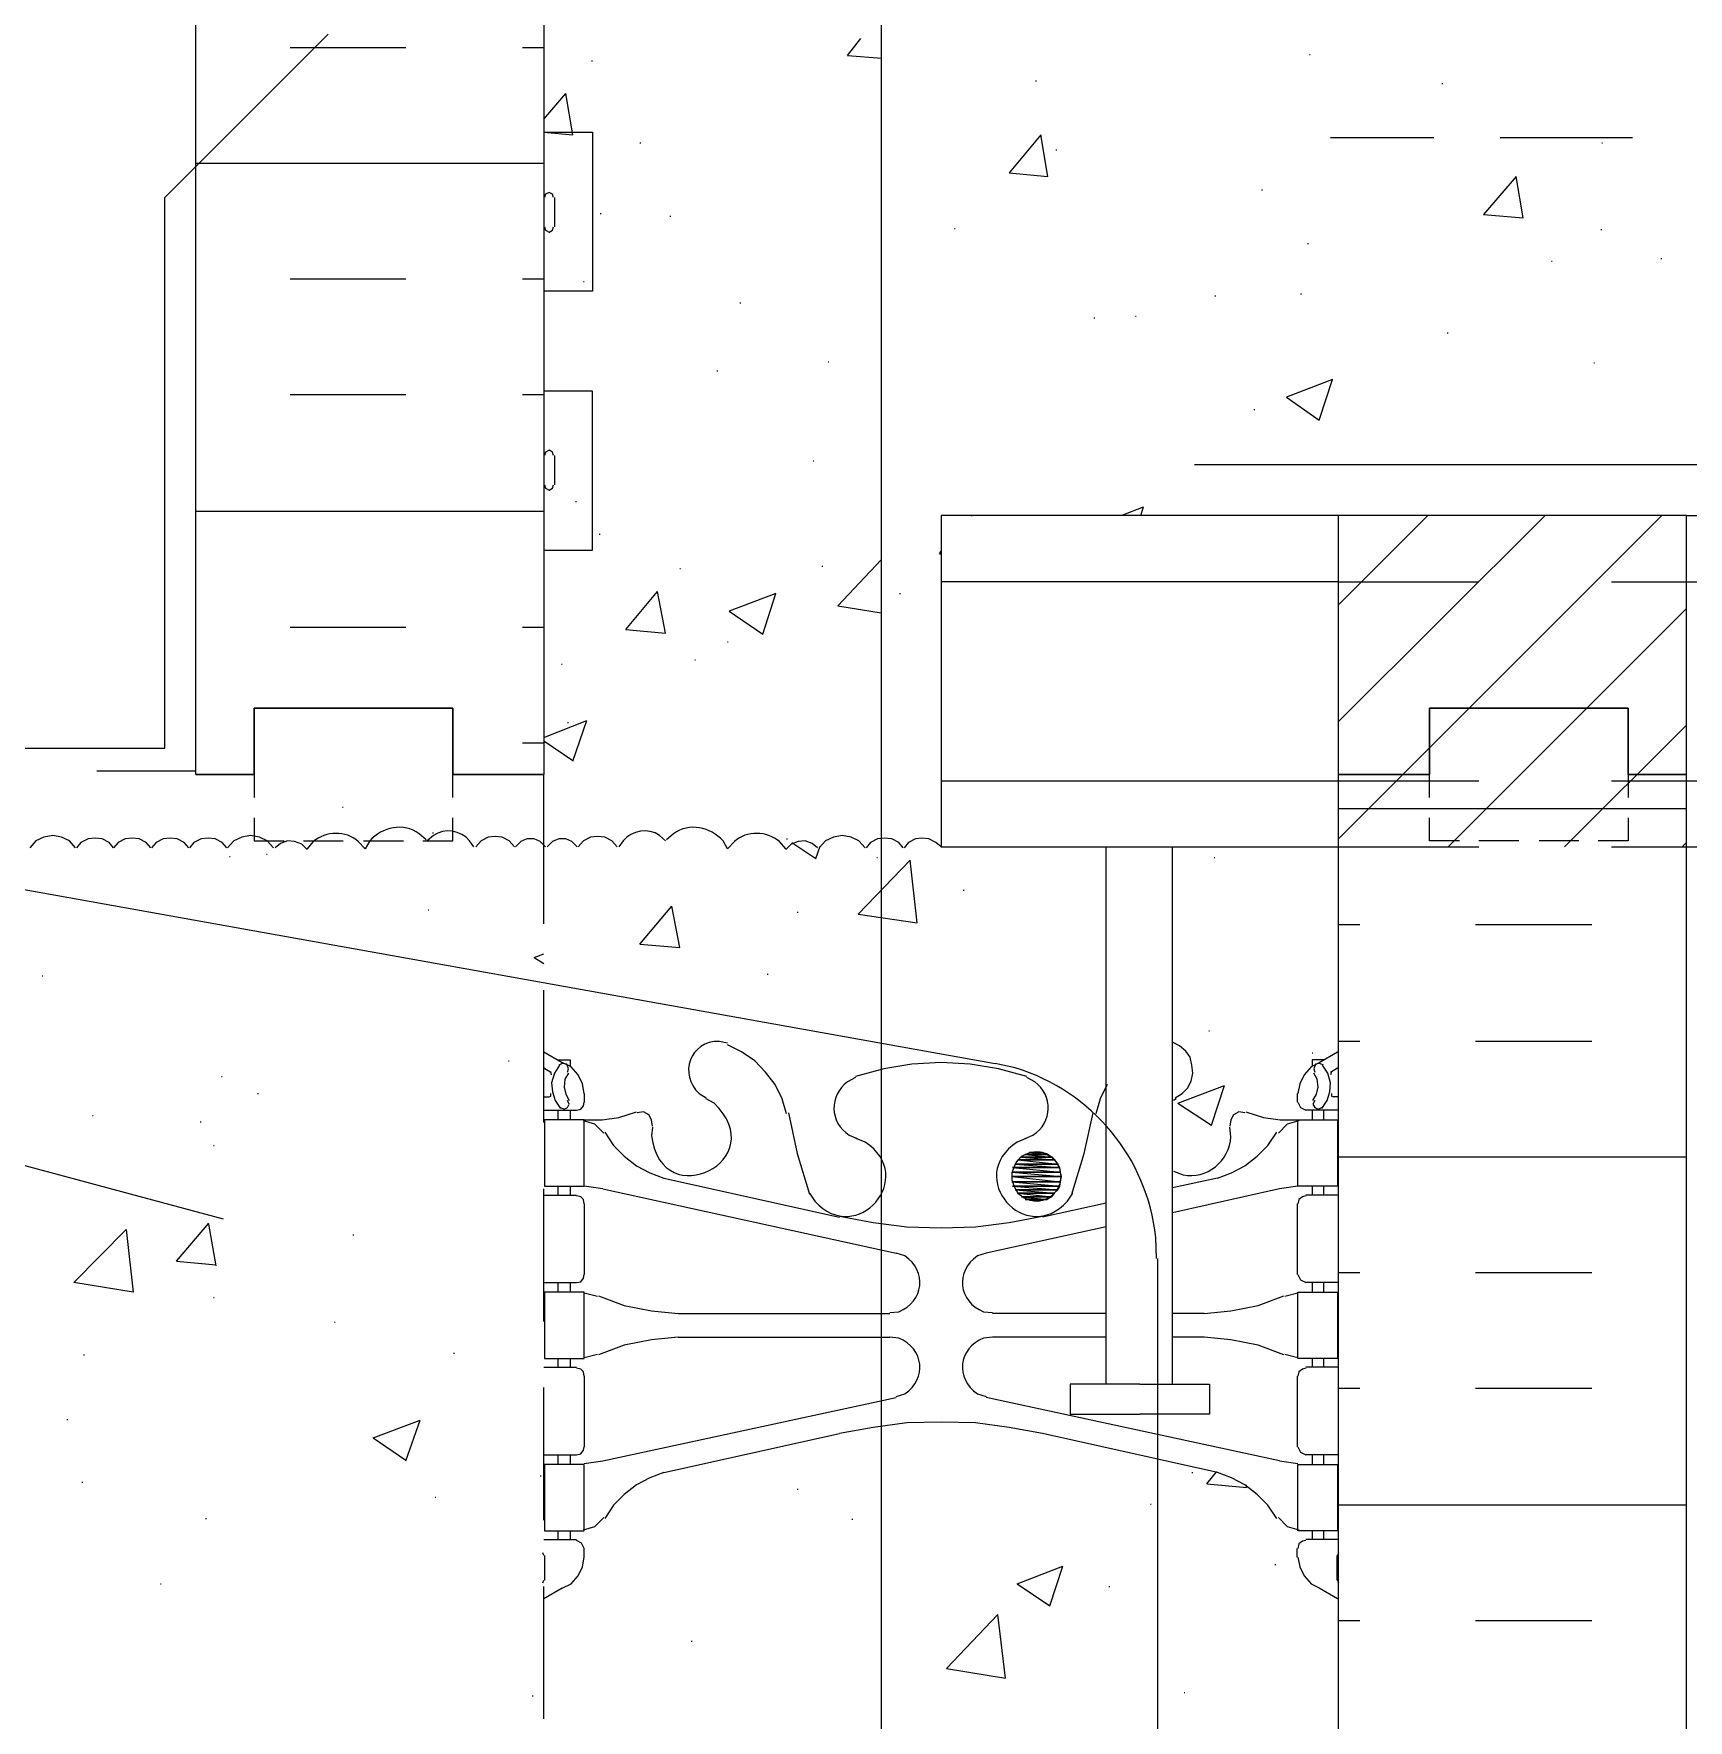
# Model space of a CAD drawing. Header units: millimetres. Extents: x 14 to 201, y 16 to 268.
# Drawn here: x 88.95 to 128.61, y 168.96 to 209.37 of the extents above; entities that cross this region are included whole.
import ezdxf

# ---------------------------------------------------------------- set-up
doc = ezdxf.new("R2010")
doc.units = ezdxf.units.MM
doc.layers.get('0').update_dxf_attribs({"linetype": 'CONTINUOUS'})

msp = doc.modelspace()

# ---------------------------------------------------------------- linework, layer by layer
at = {"color": 0}
for p, q in [((92.837, 191.622), (92.837, 248.772)), ((101.177, 248.772), (101.177, 191.622)), ((109.262, 243.353), (109.262, 132.715)), ((92.0958, 205.443), (96.012, 209.36)), ((101.177, 207.01), (102.342, 207.01)), ((102.342, 207.01), (102.342, 203.2)), ((120.037, 206.883), (122.513, 206.883)), ((124.101, 206.883), (127.276, 206.883)), ((92.0958, 192.257), (92.0958, 205.443)), ((101.177, 205.443), (101.177, 204.745)), ((101.177, 205.274), (101.197, 205.274)), ((101.22, 205.529), (101.197, 205.443)), ((101.304, 205.57), (101.22, 205.529)), ((101.388, 205.529), (101.304, 205.57)), ((101.41, 205.443), (101.388, 205.529)), ((101.431, 205.443), (101.431, 204.745)), ((101.177, 204.914), (101.197, 204.914)), ((101.197, 204.745), (101.22, 204.661)), ((101.22, 204.661), (101.304, 204.618)), ((101.304, 204.618), (101.388, 204.661)), ((101.304, 204.618), (101.324, 204.618)), ((101.388, 204.661), (101.41, 204.745)), ((102.342, 203.2), (101.177, 203.2)), ((102.342, 200.808), (101.177, 200.808)), ((102.342, 196.999), (102.342, 200.808)), ((101.177, 199.263), (101.177, 198.564)), ((101.22, 199.347), (101.197, 199.263)), ((101.304, 199.39), (101.22, 199.347)), ((101.388, 199.347), (101.304, 199.39)), ((101.304, 199.39), (101.324, 199.39)), ((101.41, 199.263), (101.388, 199.347)), ((101.431, 199.263), (101.431, 198.564)), ((101.177, 199.073), (101.197, 199.073)), ((116.776, 199.051), (130.704, 199.051)), ((101.177, 198.734), (101.197, 198.734)), ((101.197, 198.564), (101.22, 198.48)), ((101.22, 198.48), (101.304, 198.438)), ((101.304, 198.438), (101.388, 198.48)), ((101.304, 198.438), (101.324, 198.438)), ((101.388, 198.48), (101.41, 198.564)), ((128.567, 197.824), (110.702, 197.824)), ((110.702, 197.824), (110.702, 189.887)), ((120.227, 195.685), (122.364, 197.824)), ((120.227, 192.892), (125.18, 197.824)), ((120.227, 190.077), (127.974, 197.824)), ((128.567, 197.824), (178.965, 197.824)), ((101.177, 196.999), (102.342, 196.999)), ((120.227, 196.237), (110.702, 196.237)), ((122.851, 189.887), (128.567, 195.602)), ((94.2344, 191.622), (94.2344, 193.209)), ((94.2344, 193.209), (98.9969, 193.209)), ((98.9969, 193.209), (94.2344, 193.209)), ((94.2344, 193.209), (94.2344, 191.622)), ((98.9969, 193.209), (98.9969, 191.622)), ((98.9969, 191.622), (98.9969, 193.209)), ((127.169, 193.209), (122.407, 193.209)), ((122.407, 193.209), (122.407, 191.622)), ((127.169, 193.209), (122.407, 193.209)), ((122.407, 193.209), (122.407, 191.622)), ((122.407, 191.622), (122.407, 193.209)), ((122.407, 193.209), (127.169, 193.209)), ((127.169, 191.622), (127.169, 193.209)), ((127.169, 191.622), (127.169, 193.209)), ((127.169, 193.209), (127.169, 191.622)), ((125.645, 189.887), (128.567, 192.807)), ((77.7448, 192.257), (92.0958, 192.257)), ((90.4667, 191.707), (92.837, 191.707)), ((92.837, 191.622), (94.2344, 191.622)), ((94.2344, 191.622), (92.837, 191.622)), ((94.2344, 191.622), (94.2344, 191.072)), ((98.9969, 191.072), (98.9969, 191.622)), ((98.9969, 191.622), (101.177, 191.622)), ((101.177, 191.622), (98.9969, 191.622)), ((122.407, 191.622), (120.227, 191.622)), ((120.227, 134.472), (120.227, 191.622)), ((122.407, 191.622), (120.227, 191.622)), ((120.227, 134.472), (120.227, 191.622)), ((120.227, 191.622), (122.407, 191.622)), ((122.407, 191.072), (122.407, 191.622)), ((127.169, 191.622), (127.169, 191.072)), ((128.567, 191.622), (127.169, 191.622)), ((128.567, 191.622), (127.169, 191.622)), ((127.169, 191.622), (128.567, 191.622)), ((128.567, 134.472), (128.567, 191.622)), ((128.567, 134.472), (128.567, 191.622)), ((110.702, 191.474), (120.227, 191.474)), ((94.2344, 190.584), (94.2344, 190.034)), ((98.9969, 190.034), (98.9969, 190.584)), ((122.407, 190.034), (122.407, 190.584)), ((127.169, 190.584), (127.169, 190.034)), ((94.2344, 190.034), (94.9537, 190.034)), ((95.4193, 190.034), (96.3718, 190.034)), ((96.8583, 190.034), (97.8119, 190.034)), ((98.2761, 190.034), (98.9969, 190.034)), ((123.126, 190.034), (122.407, 190.034)), ((124.544, 190.034), (123.592, 190.034)), ((125.984, 190.034), (125.032, 190.034)), ((127.169, 190.034), (126.45, 190.034)), ((128.461, 189.887), (128.567, 189.992)), ((110.702, 189.887), (120.227, 189.887)), ((114.66, 177.017), (114.66, 189.887)), ((116.247, 177.017), (116.247, 189.887)), ((88.0953, 188.976), (111.993, 184.7)), ((105.58, 185.188), (105.388, 185.229)), ((105.58, 185.188), (105.388, 185.229)), ((105.917, 184.976), (105.58, 185.145)), ((105.917, 184.976), (105.58, 185.145)), ((116.417, 185.124), (116.247, 185.208)), ((116.417, 185.124), (116.247, 185.208)), ((116.566, 184.996), (116.417, 185.124)), ((116.566, 184.996), (116.417, 185.124)), ((101.177, 184.976), (101.621, 184.722)), ((101.177, 184.976), (101.621, 184.722)), ((101.516, 184.785), (101.812, 184.785)), ((101.516, 184.785), (101.812, 184.785)), ((101.621, 184.7), (101.537, 184.658)), ((101.621, 184.7), (101.537, 184.658)), ((101.833, 184.616), (101.621, 184.722)), ((101.833, 184.616), (101.621, 184.722)), ((101.727, 184.679), (101.621, 184.7)), ((101.727, 184.679), (101.621, 184.7)), ((101.769, 184.573), (101.727, 184.679)), ((101.769, 184.573), (101.727, 184.679)), ((101.812, 184.785), (101.812, 184.636)), ((101.812, 184.785), (101.812, 184.636)), ((106.236, 184.763), (105.917, 184.976)), ((106.236, 184.763), (105.917, 184.976)), ((106.489, 184.489), (106.236, 184.763)), ((106.489, 184.489), (106.236, 184.763)), ((110.003, 184.679), (109.325, 184.573)), ((110.003, 184.679), (109.325, 184.573)), ((110.702, 184.722), (110.003, 184.679)), ((110.702, 184.722), (110.003, 184.679)), ((111.401, 184.679), (110.702, 184.722)), ((111.401, 184.679), (110.702, 184.722)), ((112.077, 184.573), (111.401, 184.679)), ((112.077, 184.573), (111.401, 184.679)), ((112.48, 184.595), (111.993, 184.7)), ((116.67, 184.848), (116.566, 184.996)), ((116.67, 184.848), (116.566, 184.996)), ((116.713, 184.658), (116.67, 184.848)), ((116.713, 184.658), (116.67, 184.848)), ((119.782, 184.722), (119.571, 184.616)), ((119.782, 184.722), (119.571, 184.616)), ((119.867, 184.785), (119.592, 184.785)), ((119.592, 184.785), (119.592, 184.636)), ((119.867, 184.785), (119.592, 184.785)), ((119.592, 184.785), (119.592, 184.636)), ((119.676, 184.679), (119.634, 184.573)), ((119.676, 184.679), (119.634, 184.573)), ((119.782, 184.7), (119.676, 184.679)), ((119.782, 184.7), (119.676, 184.679)), ((119.761, 184.722), (120.205, 184.976)), ((119.761, 184.722), (120.205, 184.976)), ((119.867, 184.658), (119.782, 184.7)), ((119.867, 184.658), (119.782, 184.7)), ((101.177, 184.595), (101.346, 184.489)), ((101.177, 184.595), (101.346, 184.489)), ((101.367, 184.426), (101.346, 184.51)), ((101.367, 184.426), (101.346, 184.51)), ((101.431, 184.467), (101.367, 184.234)), ((101.431, 184.467), (101.367, 184.234)), ((101.557, 184.658), (101.431, 184.467)), ((101.557, 184.658), (101.431, 184.467)), ((101.684, 184.319), (101.663, 184.129)), ((101.684, 184.319), (101.663, 184.129)), ((101.769, 184.467), (101.684, 184.319)), ((101.769, 184.467), (101.684, 184.319)), ((101.749, 184.489), (101.769, 184.573)), ((101.749, 184.489), (101.769, 184.573)), ((102.003, 184.426), (101.833, 184.616)), ((102.003, 184.426), (101.833, 184.616)), ((102.108, 184.213), (102.003, 184.426)), ((102.108, 184.213), (102.003, 184.426)), ((106.722, 184.193), (106.489, 184.489)), ((106.722, 184.193), (106.489, 184.489)), ((108.649, 184.362), (108.458, 184.256)), ((108.649, 184.362), (108.458, 184.256)), ((109.325, 184.573), (108.649, 184.383)), ((109.325, 184.573), (108.649, 184.383)), ((112.755, 184.383), (112.077, 184.573)), ((112.755, 184.383), (112.077, 184.573)), ((112.945, 184.256), (112.755, 184.362)), ((112.945, 184.256), (112.755, 184.362)), ((116.607, 184.107), (116.692, 184.277)), ((116.607, 184.107), (116.692, 184.277)), ((116.692, 184.277), (116.733, 184.467)), ((116.692, 184.277), (116.733, 184.467)), ((116.733, 184.467), (116.713, 184.658)), ((116.733, 184.467), (116.713, 184.658)), ((119.402, 184.426), (119.295, 184.213)), ((119.402, 184.426), (119.295, 184.213)), ((119.571, 184.616), (119.402, 184.426)), ((119.571, 184.616), (119.402, 184.426)), ((119.634, 184.573), (119.655, 184.489)), ((119.634, 184.573), (119.655, 184.489)), ((119.718, 184.319), (119.634, 184.467)), ((119.718, 184.319), (119.634, 184.467)), ((119.741, 184.129), (119.718, 184.319)), ((119.741, 184.129), (119.718, 184.319)), ((119.972, 184.467), (119.845, 184.658)), ((119.972, 184.467), (119.845, 184.658)), ((120.037, 184.234), (119.972, 184.467)), ((120.037, 184.234), (119.972, 184.467)), ((120.037, 184.489), (120.205, 184.595)), ((120.037, 184.489), (120.205, 184.595)), ((120.057, 184.51), (120.037, 184.426)), ((120.057, 184.51), (120.037, 184.426)), ((101.177, 183.896), (101.304, 183.896)), ((101.177, 183.896), (101.304, 183.896)), ((101.304, 183.896), (101.346, 183.917)), ((101.304, 183.896), (101.346, 183.917)), ((101.346, 183.917), (101.346, 183.981)), ((101.346, 183.917), (101.346, 183.981)), ((101.367, 184.234), (101.388, 184.023)), ((101.367, 184.234), (101.388, 184.023)), ((101.388, 184.023), (101.451, 183.811)), ((101.388, 184.023), (101.451, 183.811)), ((101.663, 184.129), (101.706, 183.96)), ((101.663, 184.129), (101.706, 183.96)), ((101.706, 183.96), (101.79, 183.811)), ((101.706, 183.96), (101.79, 183.811)), ((102.15, 183.981), (102.108, 184.213)), ((102.15, 183.981), (102.108, 184.213)), ((102.15, 183.981), (102.15, 183.77)), ((102.15, 183.981), (102.15, 183.77)), ((104.902, 183.981), (105.071, 183.874)), ((104.902, 183.981), (105.071, 183.874)), ((106.892, 183.854), (106.722, 184.193)), ((106.892, 183.854), (106.722, 184.193)), ((114.68, 184.193), (114.512, 183.854)), ((114.68, 184.193), (114.512, 183.854)), ((116.31, 183.874), (116.48, 183.981)), ((116.31, 183.874), (116.48, 183.981)), ((116.48, 183.981), (116.607, 184.107)), ((116.48, 183.981), (116.607, 184.107)), ((119.232, 183.981), (119.232, 183.77)), ((119.232, 183.981), (119.232, 183.77)), ((119.295, 184.213), (119.253, 183.981)), ((119.295, 184.213), (119.253, 183.981)), ((119.612, 183.811), (119.698, 183.96)), ((119.612, 183.811), (119.698, 183.96)), ((119.698, 183.96), (119.741, 184.129)), ((119.698, 183.96), (119.741, 184.129)), ((119.951, 183.811), (120.015, 184.023)), ((119.951, 183.811), (120.015, 184.023)), ((120.015, 184.023), (120.037, 184.234)), ((120.015, 184.023), (120.037, 184.234)), ((120.057, 183.981), (120.057, 183.917)), ((120.057, 183.981), (120.057, 183.917)), ((120.057, 183.917), (120.1, 183.896)), ((120.057, 183.917), (120.1, 183.896)), ((120.227, 183.896), (120.1, 183.896)), ((120.227, 183.896), (120.1, 183.896)), ((101.177, 183.578), (101.96, 183.578)), ((101.177, 183.578), (101.96, 183.578)), ((101.451, 183.811), (101.579, 183.621)), ((101.451, 183.811), (101.579, 183.621)), ((101.516, 183.578), (101.516, 183.345)), ((101.516, 183.578), (101.516, 183.345)), ((101.579, 183.642), (101.663, 183.6)), ((101.579, 183.642), (101.663, 183.6)), ((101.663, 183.6), (101.749, 183.642)), ((101.663, 183.6), (101.749, 183.642)), ((101.79, 183.727), (101.749, 183.811)), ((101.79, 183.727), (101.749, 183.811)), ((101.749, 183.642), (101.79, 183.727)), ((101.749, 183.642), (101.79, 183.727)), ((101.812, 183.578), (101.812, 183.345)), ((101.812, 183.578), (101.812, 183.345)), ((101.96, 183.578), (102.066, 183.6)), ((101.96, 183.578), (102.066, 183.6)), ((102.066, 183.6), (102.129, 183.684)), ((102.066, 183.6), (102.129, 183.684)), ((102.129, 183.684), (102.15, 183.77)), ((102.129, 183.684), (102.15, 183.77)), ((102.975, 183.408), (103.4, 183.537)), ((102.975, 183.408), (103.4, 183.537)), ((103.568, 183.537), (103.42, 183.515)), ((103.568, 183.537), (103.42, 183.515)), ((103.696, 183.472), (103.568, 183.537)), ((103.696, 183.472), (103.568, 183.537)), ((103.759, 183.345), (103.696, 183.472)), ((103.759, 183.345), (103.696, 183.472)), ((105.261, 183.747), (105.071, 183.854)), ((105.261, 183.747), (105.071, 183.854)), ((106.998, 183.494), (106.892, 183.854)), ((106.998, 183.494), (106.892, 183.854)), ((107.041, 183.515), (107.251, 182.542)), ((107.041, 183.515), (107.251, 182.542)), ((114.131, 182.542), (114.343, 183.515)), ((114.131, 182.542), (114.343, 183.515)), ((114.512, 183.854), (114.406, 183.494)), ((114.512, 183.854), (114.406, 183.494)), ((116.333, 183.854), (116.268, 183.811)), ((116.333, 183.854), (116.268, 183.811)), ((117.708, 183.472), (117.644, 183.345)), ((117.708, 183.472), (117.644, 183.345)), ((117.835, 183.537), (117.708, 183.472)), ((117.835, 183.537), (117.708, 183.472)), ((117.983, 183.515), (117.835, 183.537)), ((117.983, 183.515), (117.835, 183.537)), ((118.004, 183.537), (118.427, 183.408)), ((118.004, 183.537), (118.427, 183.408)), ((119.253, 183.77), (119.316, 183.642)), ((119.253, 183.77), (119.316, 183.642)), ((119.316, 183.642), (119.443, 183.578)), ((119.316, 183.642), (119.443, 183.578)), ((120.227, 183.578), (119.443, 183.578)), ((120.227, 183.578), (119.443, 183.578)), ((119.592, 183.578), (119.592, 183.345)), ((119.592, 183.578), (119.592, 183.345)), ((119.655, 183.811), (119.612, 183.727)), ((119.655, 183.811), (119.612, 183.727)), ((119.612, 183.727), (119.655, 183.642)), ((119.612, 183.727), (119.655, 183.642)), ((119.655, 183.642), (119.741, 183.6)), ((119.655, 183.642), (119.741, 183.6)), ((119.741, 183.6), (119.825, 183.642)), ((119.741, 183.6), (119.825, 183.642)), ((119.825, 183.621), (119.951, 183.811)), ((119.825, 183.621), (119.951, 183.811)), ((119.867, 183.578), (119.867, 183.345)), ((119.867, 183.578), (119.867, 183.345)), ((85.7677, 183.049), (93.4932, 180.975)), ((102.15, 183.345), (101.197, 183.345)), ((101.197, 183.345), (101.197, 181.758)), ((102.15, 183.345), (101.197, 183.345)), ((101.197, 183.345), (101.197, 181.758)), ((102.405, 183.241), (102.129, 183.324)), ((102.405, 183.241), (102.129, 183.324)), ((102.15, 181.758), (102.15, 183.345)), ((102.15, 183.345), (102.574, 183.345)), ((102.15, 181.758), (102.15, 183.345)), ((102.15, 183.345), (102.574, 183.345)), ((102.616, 183.028), (102.405, 183.241)), ((102.616, 183.028), (102.405, 183.241)), ((102.574, 183.345), (102.975, 183.408)), ((102.574, 183.345), (102.975, 183.408)), ((102.638, 183.049), (102.848, 182.732)), ((102.638, 183.049), (102.848, 182.732)), ((103.78, 183.198), (103.759, 183.345)), ((103.78, 183.198), (103.759, 183.345)), ((103.78, 183.176), (103.759, 182.965)), ((103.78, 183.176), (103.759, 182.965)), ((117.644, 183.345), (117.624, 183.198)), ((117.644, 183.345), (117.624, 183.198)), ((117.644, 182.943), (117.624, 183.176)), ((117.644, 182.943), (117.624, 183.176)), ((118.427, 183.408), (118.83, 183.345)), ((118.427, 183.408), (118.83, 183.345)), ((118.533, 182.732), (118.746, 183.049)), ((118.533, 182.732), (118.746, 183.049)), ((118.999, 183.241), (118.787, 183.028)), ((118.999, 183.241), (118.787, 183.028)), ((118.83, 183.345), (119.253, 183.345)), ((118.83, 183.345), (119.253, 183.345)), ((119.275, 183.324), (118.999, 183.241)), ((119.275, 183.324), (118.999, 183.241)), ((119.253, 181.758), (119.253, 183.345)), ((119.253, 183.345), (120.205, 183.345)), ((119.253, 181.758), (119.253, 183.345)), ((119.253, 183.345), (120.205, 183.345)), ((120.205, 183.345), (120.205, 181.758)), ((120.205, 183.345), (120.205, 181.758)), ((102.848, 182.732), (103.104, 182.479)), ((102.848, 182.732), (103.104, 182.479)), ((108.5, 182.985), (108.692, 182.902)), ((108.5, 182.985), (108.692, 182.902)), ((108.882, 182.816), (108.669, 182.902)), ((108.882, 182.816), (108.669, 182.902)), ((112.733, 182.902), (112.522, 182.816)), ((112.733, 182.902), (112.522, 182.816)), ((112.713, 182.902), (112.903, 182.985)), ((112.713, 182.902), (112.903, 182.985)), ((118.28, 182.479), (118.533, 182.732)), ((118.28, 182.479), (118.533, 182.732)), ((103.104, 182.479), (103.4, 182.246)), ((103.104, 182.479), (103.4, 182.246)), ((103.4, 182.246), (103.717, 182.076)), ((103.4, 182.246), (103.717, 182.076)), ((107.251, 182.542), (107.547, 181.568)), ((107.251, 182.542), (107.547, 181.568)), ((112.459, 182.246), (112.396, 182.076)), ((113.495, 182.287), (112.48, 182.287)), ((112.48, 182.287), (113.538, 182.203)), ((112.48, 182.287), (113.495, 182.287)), ((113.411, 182.393), (112.543, 182.393)), ((112.543, 182.393), (113.495, 182.287)), ((112.543, 182.393), (113.411, 182.393)), ((113.348, 182.456), (112.629, 182.456)), ((112.629, 182.456), (113.411, 182.393)), ((112.629, 182.456), (113.348, 182.456)), ((113.242, 182.52), (112.713, 182.52)), ((112.713, 182.52), (113.348, 182.456)), ((112.713, 182.52), (113.242, 182.52)), ((113.135, 182.563), (112.819, 182.563)), ((112.819, 182.563), (113.242, 182.52)), ((112.819, 182.563), (113.135, 182.563)), ((112.925, 182.583), (113.135, 182.563)), ((112.925, 182.583), (113.029, 182.583)), ((113.029, 182.583), (113.135, 182.563)), ((113.135, 182.563), (113.242, 182.52)), ((113.242, 182.52), (113.348, 182.456)), ((113.348, 182.456), (113.411, 182.393)), ((113.411, 182.393), (113.495, 182.287)), ((113.558, 182.16), (113.475, 182.33)), ((113.495, 182.287), (113.538, 182.203)), ((113.834, 181.568), (114.131, 182.542)), ((113.834, 181.568), (114.131, 182.542)), ((117.665, 182.076), (117.983, 182.246)), ((117.665, 182.076), (117.983, 182.246)), ((117.983, 182.246), (118.28, 182.479)), ((117.983, 182.246), (118.28, 182.479)), ((103.717, 182.076), (104.056, 181.949)), ((103.717, 182.076), (104.056, 181.949)), ((104.056, 181.949), (108.267, 181.018)), ((104.056, 181.949), (108.267, 181.018)), ((113.558, 182.097), (112.396, 182.097)), ((112.396, 182.097), (113.581, 181.991)), ((112.396, 182.097), (113.558, 182.097)), ((112.396, 182.076), (112.396, 181.907)), ((113.581, 181.991), (112.396, 181.991)), ((112.396, 181.991), (113.558, 181.864)), ((112.396, 181.991), (113.581, 181.991)), ((112.396, 181.907), (112.459, 181.737)), ((113.558, 181.864), (112.396, 181.864)), ((112.396, 181.864), (113.538, 181.758)), ((112.396, 181.864), (113.558, 181.864)), ((113.538, 182.203), (112.416, 182.203)), ((112.416, 182.203), (113.558, 182.097)), ((112.416, 182.203), (113.538, 182.203)), ((113.538, 182.203), (113.558, 182.097)), ((113.558, 181.864), (113.538, 181.758)), ((113.581, 181.991), (113.558, 182.16)), ((113.558, 182.097), (113.581, 181.991)), ((113.558, 181.821), (113.581, 181.991)), ((113.581, 181.991), (113.558, 181.864)), ((117.326, 181.949), (116.247, 181.717)), ((117.326, 181.949), (116.247, 181.717)), ((116.268, 182.117), (116.501, 182.033)), ((116.268, 182.117), (116.501, 182.033)), ((117.326, 181.949), (117.665, 182.076)), ((117.326, 181.949), (117.665, 182.076)), ((101.177, 181.547), (101.96, 181.547)), ((101.177, 181.547), (101.96, 181.547)), ((101.197, 181.758), (102.15, 181.758)), ((101.197, 181.758), (102.15, 181.758)), ((101.516, 181.758), (101.516, 181.547)), ((101.516, 181.758), (101.516, 181.547)), ((101.812, 181.758), (101.812, 181.547)), ((101.812, 181.758), (101.812, 181.547)), ((102.066, 181.504), (101.96, 181.525)), ((102.066, 181.504), (101.96, 181.525)), ((102.129, 181.441), (102.066, 181.504)), ((102.129, 181.441), (102.066, 181.504)), ((102.15, 181.335), (102.129, 181.441)), ((102.15, 181.335), (102.129, 181.441)), ((102.595, 181.694), (102.15, 181.758)), ((102.595, 181.694), (102.15, 181.758)), ((102.595, 181.694), (109.621, 180.15)), ((102.595, 181.694), (109.621, 180.15)), ((107.547, 181.588), (107.674, 181.398)), ((107.547, 181.588), (107.674, 181.398)), ((113.538, 181.758), (112.416, 181.758)), ((112.416, 181.758), (113.495, 181.673)), ((112.416, 181.758), (113.538, 181.758)), ((112.459, 181.737), (112.543, 181.588)), ((113.495, 181.673), (112.48, 181.673)), ((112.48, 181.673), (113.411, 181.588)), ((112.48, 181.673), (113.495, 181.673)), ((112.543, 181.588), (112.692, 181.483)), ((113.411, 181.588), (112.543, 181.588)), ((112.543, 181.588), (113.348, 181.504)), ((112.543, 181.588), (113.411, 181.588)), ((113.348, 181.504), (112.629, 181.504)), ((112.629, 181.504), (113.242, 181.441)), ((112.629, 181.504), (113.348, 181.504)), ((112.692, 181.483), (112.861, 181.42)), ((113.242, 181.441), (112.713, 181.441)), ((112.713, 181.441), (113.135, 181.42)), ((112.713, 181.441), (113.242, 181.441)), ((113.029, 181.398), (113.199, 181.441)), ((113.242, 181.441), (113.135, 181.42)), ((113.199, 181.441), (113.348, 181.525)), ((113.348, 181.504), (113.242, 181.441)), ((113.348, 181.525), (113.475, 181.653)), ((113.411, 181.588), (113.348, 181.504)), ((113.495, 181.673), (113.411, 181.588)), ((113.475, 181.653), (113.558, 181.821)), ((113.538, 181.758), (113.495, 181.673)), ((113.728, 181.398), (113.855, 181.588)), ((113.728, 181.398), (113.855, 181.588)), ((118.809, 181.694), (116.247, 181.124)), ((118.809, 181.694), (116.247, 181.124)), ((119.253, 181.758), (118.809, 181.694)), ((119.253, 181.758), (118.809, 181.694)), ((120.205, 181.758), (119.253, 181.758)), ((120.205, 181.758), (119.253, 181.758)), ((119.275, 181.441), (119.253, 181.335)), ((119.275, 181.441), (119.253, 181.335)), ((119.359, 181.504), (119.275, 181.441)), ((119.359, 181.504), (119.275, 181.441)), ((119.443, 181.525), (119.359, 181.504)), ((119.443, 181.525), (119.359, 181.504)), ((120.227, 181.547), (119.443, 181.547)), ((120.227, 181.547), (119.443, 181.547)), ((119.592, 181.758), (119.592, 181.547)), ((119.592, 181.758), (119.592, 181.547)), ((119.867, 181.758), (119.867, 181.547)), ((119.867, 181.758), (119.867, 181.547)), ((102.15, 181.335), (102.15, 179.641)), ((102.15, 181.335), (102.15, 179.641)), ((108.267, 181.038), (109.072, 180.891)), ((108.267, 181.038), (109.072, 180.891)), ((112.332, 180.891), (113.135, 181.038)), ((112.332, 180.891), (113.135, 181.038)), ((113.135, 181.42), (112.819, 181.42)), ((112.819, 181.42), (113.029, 181.398)), ((112.819, 181.42), (113.135, 181.42)), ((112.861, 181.42), (113.029, 181.398)), ((113.029, 181.398), (112.925, 181.398)), ((113.135, 181.42), (113.029, 181.398)), ((114.66, 181.355), (113.135, 181.018)), ((114.66, 181.355), (113.135, 181.018)), ((119.232, 181.335), (119.232, 179.641)), ((119.232, 181.335), (119.232, 179.641)), ((109.072, 180.891), (109.877, 180.785)), ((109.072, 180.891), (109.877, 180.785)), ((109.877, 180.785), (110.702, 180.763)), ((109.877, 180.785), (110.702, 180.763)), ((110.702, 180.763), (111.528, 180.785)), ((110.702, 180.763), (111.528, 180.785)), ((111.528, 180.785), (112.332, 180.891)), ((111.528, 180.785), (112.332, 180.891)), ((114.66, 180.785), (111.781, 180.15)), ((114.66, 180.785), (111.781, 180.15)), ((115.867, 180.023), (115.845, 180.53)), ((109.834, 180.086), (109.621, 180.15)), ((109.834, 180.086), (109.621, 180.15)), ((111.781, 180.15), (111.57, 180.086)), ((111.781, 180.15), (111.57, 180.086)), ((115.888, 180.023), (115.888, 157.798)), ((101.177, 179.451), (101.96, 179.451)), ((101.177, 179.451), (101.96, 179.451)), ((101.516, 179.451), (101.516, 179.218)), ((101.516, 179.451), (101.516, 179.218)), ((101.812, 179.451), (101.812, 179.218)), ((101.812, 179.451), (101.812, 179.218)), ((101.96, 179.451), (102.066, 179.471)), ((101.96, 179.451), (102.066, 179.471)), ((102.066, 179.471), (102.129, 179.557)), ((102.066, 179.471), (102.129, 179.557)), ((102.129, 179.557), (102.15, 179.641)), ((102.129, 179.557), (102.15, 179.641)), ((119.253, 179.641), (119.316, 179.514)), ((119.253, 179.641), (119.316, 179.514)), ((119.316, 179.514), (119.443, 179.451)), ((119.316, 179.514), (119.443, 179.451)), ((120.227, 179.451), (119.443, 179.451)), ((120.227, 179.451), (119.443, 179.451)), ((119.592, 179.451), (119.592, 179.218)), ((119.592, 179.451), (119.592, 179.218)), ((119.867, 179.451), (119.867, 179.218)), ((119.867, 179.451), (119.867, 179.218)), ((102.15, 179.218), (101.197, 179.218)), ((101.197, 179.218), (101.197, 177.631)), ((102.15, 179.218), (101.197, 179.218)), ((101.197, 179.218), (101.197, 177.631)), ((102.15, 177.631), (102.15, 179.218)), ((102.15, 177.631), (102.15, 179.218)), ((102.468, 179.112), (102.15, 179.197)), ((102.468, 179.112), (102.15, 179.197)), ((102.489, 179.134), (103.104, 178.901)), ((102.489, 179.134), (103.104, 178.901)), ((118.3, 178.901), (118.914, 179.134)), ((118.3, 178.901), (118.914, 179.134)), ((119.253, 179.197), (118.936, 179.112)), ((119.253, 179.197), (118.936, 179.112)), ((119.253, 177.631), (119.253, 179.218)), ((119.253, 179.218), (120.205, 179.218)), ((119.253, 177.631), (119.253, 179.218)), ((119.253, 179.218), (120.205, 179.218)), ((120.205, 179.218), (120.205, 177.631)), ((120.205, 179.218), (120.205, 177.631)), ((103.104, 178.901), (103.759, 178.774)), ((103.104, 178.901), (103.759, 178.774)), ((103.759, 178.774), (104.395, 178.709)), ((103.759, 178.774), (104.395, 178.709)), ((104.395, 178.709), (109.474, 178.709)), ((104.395, 178.709), (109.474, 178.709)), ((109.474, 178.732), (109.686, 178.752)), ((109.474, 178.732), (109.686, 178.752)), ((111.718, 178.752), (111.93, 178.732)), ((111.718, 178.752), (111.93, 178.732)), ((114.66, 178.709), (111.93, 178.709)), ((114.66, 178.709), (111.93, 178.709)), ((117.009, 178.709), (116.247, 178.709)), ((117.009, 178.709), (116.247, 178.709)), ((117.009, 178.709), (117.644, 178.774)), ((117.009, 178.709), (117.644, 178.774)), ((117.644, 178.774), (118.3, 178.901)), ((117.644, 178.774), (118.3, 178.901)), ((103.104, 177.949), (102.489, 177.716)), ((103.104, 177.949), (102.489, 177.716)), ((103.104, 177.949), (102.489, 177.716)), ((103.104, 177.949), (102.489, 177.716)), ((103.759, 178.076), (103.104, 177.949)), ((103.759, 178.076), (103.104, 177.949)), ((103.759, 178.076), (103.104, 177.949)), ((103.759, 178.076), (103.104, 177.949)), ((104.395, 178.139), (103.759, 178.076)), ((104.395, 178.139), (103.759, 178.076)), ((104.395, 178.139), (103.759, 178.076)), ((104.395, 178.139), (103.759, 178.076)), ((104.395, 178.139), (109.474, 178.139)), ((104.395, 178.139), (109.474, 178.139)), ((109.686, 178.117), (109.474, 178.139)), ((109.686, 178.117), (109.474, 178.139)), ((111.93, 178.139), (111.718, 178.117)), ((111.93, 178.139), (111.718, 178.117)), ((114.66, 178.139), (111.93, 178.139)), ((114.66, 178.139), (111.93, 178.139)), ((117.009, 178.139), (116.247, 178.139)), ((117.009, 178.139), (116.247, 178.139)), ((117.644, 178.076), (117.009, 178.139)), ((117.644, 178.076), (117.009, 178.139)), ((117.644, 178.076), (117.009, 178.139)), ((117.644, 178.076), (117.009, 178.139)), ((118.3, 177.949), (117.644, 178.076)), ((118.3, 177.949), (117.644, 178.076)), ((118.3, 177.949), (117.644, 178.076)), ((118.3, 177.949), (117.644, 178.076)), ((118.914, 177.716), (118.3, 177.949)), ((118.914, 177.716), (118.3, 177.949)), ((118.914, 177.716), (118.3, 177.949)), ((118.914, 177.716), (118.3, 177.949)), ((101.177, 177.42), (101.96, 177.42)), ((101.177, 177.42), (101.96, 177.42)), ((101.197, 177.631), (102.15, 177.631)), ((101.197, 177.631), (102.15, 177.631)), ((101.516, 177.631), (101.516, 177.42)), ((101.516, 177.631), (101.516, 177.42)), ((101.812, 177.631), (101.812, 177.42)), ((101.812, 177.631), (101.812, 177.42)), ((102.066, 177.377), (101.96, 177.397)), ((102.066, 177.377), (101.96, 177.397)), ((102.15, 177.651), (102.468, 177.737)), ((102.15, 177.651), (102.468, 177.737)), ((102.15, 177.651), (102.468, 177.737)), ((102.15, 177.651), (102.468, 177.737)), ((118.936, 177.737), (119.253, 177.651)), ((118.936, 177.737), (119.253, 177.651)), ((118.936, 177.737), (119.253, 177.651)), ((118.936, 177.737), (119.253, 177.651)), ((120.205, 177.631), (119.253, 177.631)), ((120.205, 177.631), (119.253, 177.631)), ((119.443, 177.397), (119.359, 177.377)), ((119.443, 177.397), (119.359, 177.377)), ((120.227, 177.42), (119.443, 177.42)), ((120.227, 177.42), (119.443, 177.42)), ((119.592, 177.631), (119.592, 177.42)), ((119.592, 177.631), (119.592, 177.42)), ((119.867, 177.631), (119.867, 177.42)), ((119.867, 177.631), (119.867, 177.42)), ((102.129, 177.314), (102.066, 177.377)), ((102.129, 177.314), (102.066, 177.377)), ((102.15, 177.207), (102.129, 177.314)), ((102.15, 177.207), (102.129, 177.314)), ((102.15, 177.207), (102.15, 175.514)), ((102.15, 177.207), (102.15, 175.514)), ((115.465, 177.017), (113.792, 177.017)), ((113.792, 177.017), (113.792, 176.296)), ((115.465, 177.017), (117.136, 177.017)), ((117.136, 177.017), (117.136, 176.296)), ((119.232, 177.207), (119.232, 175.514)), ((119.232, 177.207), (119.232, 175.514)), ((119.275, 177.314), (119.253, 177.207)), ((119.275, 177.314), (119.253, 177.207)), ((119.359, 177.377), (119.275, 177.314)), ((119.359, 177.377), (119.275, 177.314)), ((102.595, 175.175), (109.621, 176.699)), ((102.595, 175.175), (109.621, 176.699)), ((109.621, 176.721), (109.834, 176.784)), ((109.621, 176.721), (109.834, 176.784)), ((111.57, 176.784), (111.781, 176.721)), ((111.57, 176.784), (111.781, 176.721)), ((118.809, 175.175), (111.781, 176.699)), ((118.809, 175.175), (111.781, 176.699)), ((113.792, 176.296), (115.465, 176.296)), ((117.136, 176.296), (115.465, 176.296)), ((104.056, 174.901), (108.267, 175.832)), ((104.056, 174.901), (108.267, 175.832)), ((109.072, 175.98), (108.267, 175.832)), ((109.072, 175.98), (108.267, 175.832)), ((109.877, 176.086), (109.072, 175.98)), ((109.877, 176.086), (109.072, 175.98)), ((110.702, 176.106), (109.877, 176.086)), ((110.702, 176.106), (109.877, 176.086)), ((111.528, 176.086), (110.702, 176.106)), ((111.528, 176.086), (110.702, 176.106)), ((112.332, 175.98), (111.528, 176.086)), ((112.332, 175.98), (111.528, 176.086)), ((113.135, 175.832), (112.332, 175.98)), ((113.135, 175.832), (112.332, 175.98)), ((117.326, 174.901), (113.135, 175.832)), ((117.326, 174.901), (113.135, 175.832)), ((102.066, 175.344), (102.129, 175.43)), ((102.066, 175.344), (102.129, 175.43)), ((102.129, 175.43), (102.15, 175.514)), ((102.129, 175.43), (102.15, 175.514)), ((119.253, 175.514), (119.316, 175.387)), ((119.253, 175.514), (119.316, 175.387)), ((119.316, 175.387), (119.443, 175.324)), ((119.316, 175.387), (119.443, 175.324)), ((101.177, 175.324), (101.96, 175.324)), ((101.177, 175.324), (101.96, 175.324)), ((102.15, 175.091), (101.197, 175.091)), ((101.197, 175.091), (101.197, 173.503)), ((102.15, 175.091), (101.197, 175.091)), ((101.197, 175.091), (101.197, 173.503)), ((101.516, 175.324), (101.516, 175.091)), ((101.516, 175.324), (101.516, 175.091)), ((101.812, 175.324), (101.812, 175.091)), ((101.812, 175.324), (101.812, 175.091)), ((101.96, 175.324), (102.066, 175.344)), ((101.96, 175.324), (102.066, 175.344)), ((102.15, 175.111), (102.595, 175.175)), ((102.15, 175.111), (102.595, 175.175)), ((102.15, 173.503), (102.15, 175.091)), ((102.15, 173.503), (102.15, 175.091)), ((118.809, 175.175), (119.253, 175.111)), ((118.809, 175.175), (119.253, 175.111)), ((119.253, 173.503), (119.253, 175.091)), ((119.253, 175.091), (120.205, 175.091)), ((119.253, 173.503), (119.253, 175.091)), ((119.253, 175.091), (120.205, 175.091)), ((120.227, 175.324), (119.443, 175.324)), ((120.227, 175.324), (119.443, 175.324)), ((119.592, 175.324), (119.592, 175.091)), ((119.592, 175.324), (119.592, 175.091)), ((119.867, 175.324), (119.867, 175.091)), ((119.867, 175.324), (119.867, 175.091)), ((120.205, 175.091), (120.205, 173.503)), ((120.205, 175.091), (120.205, 173.503)), ((103.4, 174.604), (103.104, 174.371)), ((103.4, 174.604), (103.104, 174.371)), ((103.717, 174.774), (103.4, 174.604)), ((103.717, 174.774), (103.4, 174.604)), ((104.056, 174.901), (103.717, 174.774)), ((104.056, 174.901), (103.717, 174.774)), ((117.665, 174.774), (117.326, 174.901)), ((117.665, 174.774), (117.326, 174.901)), ((117.983, 174.604), (117.665, 174.774)), ((117.983, 174.604), (117.665, 174.774)), ((118.28, 174.371), (117.983, 174.604)), ((118.28, 174.371), (117.983, 174.604)), ((103.104, 174.371), (102.848, 174.117)), ((103.104, 174.371), (102.848, 174.117)), ((118.533, 174.117), (118.28, 174.371)), ((118.533, 174.117), (118.28, 174.371)), ((102.405, 173.609), (102.616, 173.82)), ((102.405, 173.609), (102.616, 173.82)), ((102.848, 174.117), (102.638, 173.8)), ((102.848, 174.117), (102.638, 173.8)), ((118.746, 173.8), (118.533, 174.117)), ((118.746, 173.8), (118.533, 174.117)), ((118.787, 173.82), (118.999, 173.609)), ((118.787, 173.82), (118.999, 173.609)), ((101.197, 173.503), (102.15, 173.503)), ((101.197, 173.503), (102.15, 173.503)), ((101.516, 173.503), (101.516, 173.291)), ((101.516, 173.503), (101.516, 173.291)), ((101.812, 173.503), (101.812, 173.291)), ((101.812, 173.503), (101.812, 173.291)), ((102.129, 173.524), (102.405, 173.609)), ((102.129, 173.524), (102.405, 173.609)), ((118.999, 173.609), (119.275, 173.524)), ((118.999, 173.609), (119.275, 173.524)), ((120.205, 173.503), (119.253, 173.503)), ((120.205, 173.503), (119.253, 173.503)), ((119.592, 173.503), (119.592, 173.291)), ((119.592, 173.503), (119.592, 173.291)), ((119.867, 173.503), (119.867, 173.291)), ((119.867, 173.503), (119.867, 173.291)), ((101.177, 172.911), (101.155, 172.974)), ((101.177, 172.911), (101.155, 172.974)), ((101.177, 173.291), (101.96, 173.291)), ((101.177, 173.291), (101.96, 173.291)), ((102.086, 173.207), (101.96, 173.27)), ((102.086, 173.207), (101.96, 173.27)), ((102.15, 173.08), (102.086, 173.207)), ((102.15, 173.08), (102.086, 173.207)), ((102.15, 172.868), (102.15, 173.08)), ((102.15, 172.868), (102.15, 173.08)), ((119.232, 172.868), (119.232, 173.08)), ((119.232, 172.868), (119.232, 173.08)), ((119.275, 173.186), (119.253, 173.08)), ((119.275, 173.186), (119.253, 173.08)), ((119.359, 173.25), (119.275, 173.186)), ((119.359, 173.25), (119.275, 173.186)), ((119.443, 173.27), (119.359, 173.25)), ((119.443, 173.27), (119.359, 173.25)), ((120.227, 173.291), (119.443, 173.291)), ((120.227, 173.291), (119.443, 173.291)), ((120.227, 172.974), (120.205, 172.911)), ((120.227, 172.974), (120.205, 172.911)), ((101.197, 172.911), (101.197, 172.318)), ((101.197, 172.911), (101.197, 172.318)), ((102.003, 172.424), (102.108, 172.635)), ((102.003, 172.424), (102.108, 172.635)), ((102.108, 172.635), (102.15, 172.868)), ((102.108, 172.635), (102.15, 172.868)), ((119.253, 172.868), (119.295, 172.635)), ((119.253, 172.868), (119.295, 172.635)), ((119.295, 172.635), (119.402, 172.424)), ((119.295, 172.635), (119.402, 172.424)), ((120.184, 172.911), (120.184, 172.318)), ((120.184, 172.911), (120.184, 172.318)), ((101.155, 172.255), (101.177, 172.318)), ((101.155, 172.255), (101.177, 172.318)), ((101.177, 172.255), (101.177, 172.255)), ((101.177, 172.255), (101.177, 172.255)), ((101.621, 172.128), (101.833, 172.233)), ((101.621, 172.128), (101.833, 172.233)), ((101.833, 172.233), (102.003, 172.424)), ((101.833, 172.233), (102.003, 172.424)), ((119.402, 172.424), (119.571, 172.233)), ((119.402, 172.424), (119.571, 172.233)), ((119.571, 172.233), (119.782, 172.128)), ((119.571, 172.233), (119.782, 172.128)), ((120.205, 172.318), (120.227, 172.255)), ((120.205, 172.318), (120.227, 172.255)), ((120.205, 172.255), (120.205, 172.255)), ((120.205, 172.255), (120.205, 172.255)), ((101.621, 172.128), (101.177, 171.873)), ((101.621, 172.128), (101.177, 171.873)), ((120.205, 171.873), (119.761, 172.128)), ((120.205, 171.873), (119.761, 172.128))]:
    msp.add_line(p, q, dxfattribs=at)
at = {"color": 252}
for p, q in [((95.1011, 209.042), (97.875, 209.042)), ((100.668, 209.042), (101.177, 209.042)), ((108.458, 208.852), (108.775, 209.254)), ((102.319, 208.724), (102.342, 208.724)), ((108.458, 208.852), (109.284, 208.788)), ((119.528, 208.872), (119.549, 208.872)), ((112.966, 208.238), (112.988, 208.238)), ((122.703, 208.175), (122.724, 208.175)), ((101.177, 207.327), (101.706, 207.942)), ((101.876, 206.947), (101.706, 207.942)), ((101.177, 207.01), (101.876, 206.947)), ((113.093, 206.947), (112.332, 206.036)), ((113.262, 205.952), (113.093, 206.947)), ((103.484, 206.755), (103.504, 206.755)), ((113.454, 206.587), (113.475, 206.587)), ((126.534, 206.755), (126.555, 206.755)), ((92.837, 206.269), (101.177, 206.269)), ((112.332, 206.036), (113.262, 205.952)), ((124.481, 205.952), (123.698, 205.041)), ((124.65, 204.957), (124.481, 205.952)), ((118.384, 205.633), (118.407, 205.633)), ((102.532, 205.063), (102.552, 205.063)), ((104.203, 205), (104.225, 205)), ((123.698, 205.041), (124.65, 204.957)), ((111.019, 204.704), (111.041, 204.704)), ((126.514, 204.681), (126.534, 204.681)), ((119.485, 204.342), (119.508, 204.342)), ((125.329, 203.919), (125.349, 203.919)), ((127.952, 203.983), (127.974, 203.983)), ((95.1011, 203.496), (97.875, 203.496)), ((100.668, 203.496), (101.177, 203.496)), ((102.129, 203.433), (102.15, 203.433)), ((105.876, 202.924), (105.897, 202.924)), ((117.263, 203.094), (117.285, 203.094)), ((119.316, 203.137), (119.338, 203.137)), ((114.363, 202.565), (114.384, 202.565)), ((115.358, 202.607), (115.379, 202.607)), ((122.83, 202.205), (122.851, 202.205)), ((105.325, 201.296), (105.347, 201.296)), ((107.993, 201.506), (108.013, 201.506)), ((126.344, 201.486), (126.365, 201.486)), ((120.078, 201.083), (118.979, 200.66)), ((119.761, 200.109), (120.078, 201.083)), ((95.1011, 200.723), (97.875, 200.723)), ((100.668, 200.723), (101.177, 200.723)), ((118.979, 200.66), (119.761, 200.109)), ((118.194, 200.364), (118.217, 200.364)), ((107.633, 199.136), (107.654, 199.136)), ((101.939, 198.162), (101.96, 198.162)), ((115.019, 197.824), (115.548, 198.035)), ((115.485, 197.824), (115.548, 198.035)), ((92.837, 197.929), (101.177, 197.929)), ((111.421, 197.824), (111.442, 197.824)), ((120.227, 191.452), (120.227, 197.824)), ((128.567, 191.452), (128.567, 197.824)), ((102.509, 197.379), (102.532, 197.379)), ((110.659, 196.913), (110.702, 196.977)), ((110.659, 196.913), (110.702, 196.913)), ((104.436, 196.554), (104.458, 196.554)), ((107.844, 196.617), (107.866, 196.617)), ((109.262, 196.766), (108.226, 195.665)), ((103.145, 195.093), (103.907, 196.004)), ((104.097, 195.009), (103.907, 196.004)), ((120.227, 196.237), (123.592, 196.237)), ((126.767, 196.237), (130.154, 196.237)), ((106.743, 195.961), (105.621, 195.538)), ((106.426, 194.987), (106.743, 195.961)), ((108.226, 195.665), (109.262, 195.495)), ((109.707, 195.961), (109.728, 195.961)), ((105.621, 195.538), (106.426, 194.987)), ((95.1011, 195.156), (97.875, 195.156)), ((100.668, 195.156), (101.177, 195.156)), ((103.145, 195.093), (104.097, 195.009)), ((105.58, 194.797), (105.6, 194.797)), ((104.796, 194.373), (104.818, 194.373)), ((101.6, 194.268), (101.621, 194.268)), ((101.177, 192.51), (102.213, 192.913)), ((101.749, 192.87), (101.769, 192.87)), ((101.876, 191.939), (102.213, 192.913)), ((100.668, 192.384), (101.177, 192.384)), ((101.177, 192.427), (101.876, 191.961)), ((101.177, 188.044), (101.177, 191.622)), ((120.227, 191.474), (123.592, 191.474)), ((126.767, 191.474), (130.154, 191.474)), ((96.351, 190.839), (96.3718, 190.839)), ((128.567, 190.796), (120.227, 190.796)), ((128.567, 190.796), (120.227, 190.796)), ((89.0062, 190.034), (88.8573, 189.865)), ((89.1963, 190.12), (89.0062, 190.034)), ((89.4084, 190.161), (89.1963, 190.12)), ((89.6193, 190.12), (89.4084, 190.161)), ((89.8095, 190.034), (89.6193, 190.12)), ((89.9583, 189.865), (89.8095, 190.034)), ((90.085, 189.992), (89.9791, 189.865)), ((90.2547, 190.077), (90.085, 189.992)), ((90.424, 190.097), (90.2547, 190.077)), ((90.5937, 190.077), (90.424, 190.097)), ((90.763, 189.992), (90.5937, 190.077)), ((90.8678, 189.865), (90.763, 189.992)), ((90.974, 189.992), (90.8678, 189.865)), ((91.1433, 190.077), (90.974, 189.992)), ((91.313, 190.097), (91.1433, 190.077)), ((91.4823, 190.077), (91.313, 190.097)), ((91.652, 189.992), (91.4823, 190.077)), ((91.7582, 189.865), (91.652, 189.992)), ((91.8849, 189.992), (91.7787, 189.865)), ((92.0542, 190.077), (91.8849, 189.992)), ((92.2239, 190.097), (92.0542, 190.077)), ((92.3918, 190.077), (92.2239, 190.097)), ((92.5615, 189.992), (92.3918, 190.077)), ((92.6677, 189.865), (92.5615, 189.992)), ((92.7943, 189.992), (92.6881, 189.865)), ((92.964, 190.077), (92.7943, 189.992)), ((93.1333, 190.097), (92.964, 190.077)), ((93.3027, 190.077), (93.1333, 190.097)), ((93.4724, 189.992), (93.3027, 190.077)), ((93.5785, 189.865), (93.4724, 189.992)), ((93.7465, 190.034), (93.599, 189.865)), ((93.938, 190.12), (93.7465, 190.034)), ((94.149, 190.161), (93.938, 190.12)), ((94.361, 190.12), (94.149, 190.161)), ((94.5515, 190.034), (94.361, 190.12)), ((94.7, 189.865), (94.5515, 190.034)), ((94.8697, 189.971), (94.7416, 189.865)), ((95.0376, 190.034), (94.8697, 189.971)), ((95.2073, 190.014), (95.0376, 190.034)), ((95.3767, 189.95), (95.2073, 190.014)), ((95.5036, 189.822), (95.3767, 189.95)), ((95.6525, 190.014), (95.5036, 189.844)), ((96.901, 189.844), (96.7313, 190.014)), ((97.0068, 190.034), (96.901, 189.844)), ((98.3615, 190.055), (98.1922, 190.204)), ((98.5312, 190.161), (98.3823, 190.034)), ((98.509, 190.224), (98.5312, 190.224)), ((99.5041, 189.887), (99.3994, 190.034)), ((99.6735, 190.034), (99.5468, 189.887)), ((99.8432, 190.12), (99.6735, 190.034)), ((100.013, 190.14), (99.8432, 190.12)), ((100.182, 190.12), (100.013, 190.14)), ((100.352, 190.034), (100.182, 190.12)), ((100.478, 189.887), (100.352, 190.034)), ((100.626, 190.014), (100.499, 189.887)), ((100.775, 190.077), (100.626, 190.014)), ((100.944, 190.077), (100.775, 190.077)), ((101.092, 190.014), (100.944, 190.077)), ((101.22, 189.887), (101.092, 190.014)), ((101.388, 190.014), (101.261, 189.887)), ((101.537, 190.077), (101.388, 190.014)), ((101.706, 190.077), (101.537, 190.077)), ((101.854, 190.014), (101.706, 190.077)), ((101.98, 189.887), (101.854, 190.014)), ((102.129, 190.034), (102.003, 189.887)), ((102.299, 190.12), (102.129, 190.034)), ((102.468, 190.14), (102.299, 190.12)), ((102.638, 190.12), (102.468, 190.14)), ((102.807, 190.034), (102.638, 190.12)), ((102.934, 189.887), (102.807, 190.034)), ((103.081, 190.034), (102.975, 189.887)), ((104.097, 190.034), (103.95, 190.161)), ((104.289, 190.204), (104.119, 190.055)), ((105.58, 189.844), (105.474, 190.034)), ((105.749, 190.014), (105.58, 189.844)), ((106.976, 189.844), (106.828, 190.014)), ((107.104, 189.95), (106.976, 189.822)), ((106.998, 190.077), (107.018, 190.077)), ((107.272, 190.014), (107.104, 189.95)), ((107.125, 189.992), (107.696, 189.611)), ((107.442, 190.034), (107.272, 190.014)), ((107.611, 189.971), (107.442, 190.034)), ((107.738, 189.865), (107.611, 189.971)), ((107.929, 190.034), (107.781, 189.865)), ((108.119, 190.12), (107.929, 190.034)), ((108.33, 190.161), (108.119, 190.12)), ((108.543, 190.12), (108.33, 190.161)), ((108.733, 190.034), (108.543, 190.12)), ((108.882, 189.865), (108.733, 190.034)), ((109.008, 189.992), (108.902, 189.865)), ((109.178, 190.077), (109.008, 189.992)), ((109.347, 190.097), (109.178, 190.077)), ((109.517, 190.077), (109.347, 190.097)), ((109.686, 189.992), (109.517, 190.077)), ((109.791, 189.865), (109.686, 189.992)), ((109.918, 189.992), (109.813, 189.865)), ((110.087, 190.077), (109.918, 189.992)), ((110.236, 190.097), (110.087, 190.077)), ((110.406, 190.077), (110.236, 190.097)), ((110.575, 189.992), (110.406, 190.077)), ((110.702, 189.887), (110.575, 189.992)), ((93.6417, 189.654), (93.6625, 189.654)), ((94.5307, 189.717), (94.5515, 189.717)), ((107.696, 189.611), (107.801, 189.907)), ((108.712, 188.277), (109.96, 189.568)), ((109.157, 189.632), (109.178, 189.632)), ((110.13, 188.067), (109.96, 189.568)), ((117.242, 189.632), (117.263, 189.632)), ((120.227, 189.887), (123.592, 189.887)), ((126.767, 189.887), (130.154, 189.887)), ((111.231, 188.849), (111.252, 188.849)), ((98.4042, 188.383), (98.425, 188.383)), ((103.484, 187.558), (104.246, 188.467)), ((104.436, 187.474), (104.246, 188.467)), ((107.251, 188.32), (107.272, 188.32)), ((108.712, 188.277), (110.13, 188.067)), ((120.734, 188.023), (120.227, 188.023)), ((120.734, 188.023), (120.227, 188.023)), ((126.301, 188.023), (123.508, 188.023)), ((126.301, 188.023), (123.508, 188.023)), ((103.484, 187.558), (104.436, 187.474)), ((100.944, 187.241), (101.177, 187.325)), ((100.944, 187.241), (101.177, 187.092)), ((89.1536, 186.796), (89.1755, 186.796)), ((106.532, 186.839), (106.553, 186.839)), ((101.177, 183.282), (101.177, 186.457)), ((117.115, 185.484), (117.136, 185.484)), ((120.734, 185.229), (120.227, 185.229)), ((120.734, 185.229), (120.227, 185.229)), ((126.301, 185.229), (123.508, 185.229)), ((126.301, 185.229), (123.508, 185.229)), ((100.329, 184.763), (100.352, 184.763)), ((119.592, 184.955), (119.612, 184.955)), ((93.4501, 184.383), (93.4724, 184.383)), ((94.3183, 183.981), (94.3391, 183.981)), ((116.374, 183.747), (117.496, 184.171)), ((117.179, 183.218), (117.496, 184.171)), ((116.374, 183.747), (117.179, 183.218)), ((90.3609, 183.452), (90.3813, 183.452)), ((92.9432, 183.304), (92.964, 183.304)), ((93.26, 182.732), (93.2808, 182.732)), ((128.567, 182.456), (120.227, 182.456)), ((128.567, 182.456), (120.227, 182.456)), ((101.177, 178.519), (101.177, 181.694)), ((89.9156, 179.451), (91.1655, 180.721)), ((91.1655, 180.721), (91.3335, 179.218)), ((92.3713, 179.959), (93.1541, 180.869)), ((93.3235, 179.853), (93.1541, 180.848)), ((96.6047, 180.595), (96.6251, 180.595)), ((92.3713, 179.959), (93.3235, 179.874)), ((91.3335, 179.218), (89.9156, 179.451)), ((120.734, 179.684), (120.227, 179.684)), ((120.734, 179.684), (120.227, 179.684)), ((126.301, 179.684), (123.508, 179.684)), ((126.301, 179.684), (123.508, 179.684)), ((93.26, 179.091), (93.2808, 179.091)), ((96.1595, 178.499), (96.1817, 178.499)), ((90.1485, 177.716), (90.1707, 177.716)), ((99.0177, 177.757), (99.0381, 177.757)), ((101.177, 173.757), (101.177, 176.932)), ((120.734, 176.911), (120.227, 176.911)), ((120.734, 176.911), (120.227, 176.911)), ((126.301, 176.911), (123.508, 176.911)), ((126.301, 176.911), (123.508, 176.911)), ((89.746, 176.17), (89.7682, 176.17)), ((97.0911, 175.726), (98.2126, 176.149)), ((97.875, 175.175), (98.2126, 176.149)), ((97.0911, 175.726), (97.875, 175.197)), ((90.1058, 174.668), (90.1277, 174.668)), ((101.092, 174.815), (101.114, 174.815)), ((116.713, 174.901), (116.733, 174.901)), ((117.072, 174.625), (117.306, 174.921)), ((117.072, 174.625), (118.025, 174.541)), ((118.025, 174.541), (118.004, 174.604)), ((98.5725, 174.308), (98.5943, 174.308)), ((107.251, 174.498), (107.272, 174.498)), ((93.0698, 173.8), (93.0906, 173.8)), ((108.563, 173.779), (108.585, 173.779)), ((115.718, 174.139), (115.739, 174.139)), ((128.567, 174.117), (120.227, 174.117)), ((128.567, 174.117), (120.227, 174.117)), ((112.522, 172.233), (113.622, 172.657)), ((113.305, 171.704), (113.622, 172.657)), ((118.703, 172.698), (118.723, 172.698)), ((91.991, 172.233), (92.0115, 172.233)), ((101.177, 168.994), (101.177, 172.169)), ((112.522, 172.233), (113.305, 171.704)), ((114.723, 172.169), (114.745, 172.169)), ((110.829, 170.202), (112.057, 171.493)), ((112.247, 169.969), (112.057, 171.493)), ((120.734, 171.344), (120.227, 171.344)), ((120.734, 171.344), (120.227, 171.344)), ((126.301, 171.344), (123.508, 171.344)), ((126.301, 171.344), (123.508, 171.344)), ((104.712, 170.857), (104.732, 170.857)), ((110.829, 170.202), (112.247, 169.969)), ((100.901, 169.546), (100.922, 169.546)), ((116.523, 169.63), (116.543, 169.63))]:
    msp.add_line(p, q, dxfattribs=at)
for points in [[(98.1922, 190.204), (97.8214, 190.479), (97.3018, 190.366), (97.0068, 190.034)], [(99.3994, 190.034), (99.1941, 190.284), (98.7972, 190.351), (98.5312, 190.161)], [(103.95, 190.161), (103.684, 190.353), (103.287, 190.284), (103.081, 190.034)], [(105.474, 190.034), (105.178, 190.366), (104.659, 190.479), (104.289, 190.204)], [(96.7313, 190.014), (96.4364, 190.288), (95.9513, 190.267), (95.6525, 190.014)], [(106.828, 190.014), (106.528, 190.267), (106.043, 190.288), (105.749, 190.014)]]:
    msp.add_open_spline(points, degree=3, dxfattribs=at)
at = {"color": 0}
for points in [[(105.388, 185.229), (104.677, 185.24), (104.404, 184.442), (104.902, 183.981)], [(105.388, 185.229), (104.677, 185.24), (104.404, 184.442), (104.902, 183.981)], [(115.845, 180.53), (115.635, 182.456), (114.323, 184.021), (112.48, 184.595)], [(108.458, 184.256), (108.015, 183.939), (108.022, 183.278), (108.5, 182.985)], [(108.458, 184.256), (108.015, 183.939), (108.022, 183.278), (108.5, 182.985)], [(112.903, 182.985), (113.381, 183.278), (113.388, 183.939), (112.945, 184.256)], [(112.903, 182.985), (113.381, 183.278), (113.388, 183.939), (112.945, 184.256)], [(103.759, 182.965), (104.012, 181.045), (106.684, 182.401), (105.261, 183.747)], [(103.759, 182.965), (104.012, 181.045), (106.684, 182.401), (105.261, 183.747)], [(107.674, 181.398), (108.676, 180.29), (110.159, 181.977), (108.882, 182.816)], [(107.674, 181.398), (108.676, 180.29), (110.159, 181.977), (108.882, 182.816)], [(112.522, 182.816), (111.245, 181.977), (112.726, 180.29), (113.728, 181.398)], [(112.522, 182.816), (111.245, 181.977), (112.726, 180.29), (113.728, 181.398)], [(113.475, 182.33), (113.205, 182.714), (112.611, 182.629), (112.459, 182.246)], [(116.501, 182.033), (117.059, 181.905), (117.625, 182.367), (117.644, 182.943)], [(116.501, 182.033), (117.059, 181.905), (117.625, 182.367), (117.644, 182.943)], [(109.686, 178.752), (110.294, 178.993), (110.366, 179.724), (109.834, 180.086)], [(109.686, 178.752), (110.294, 178.993), (110.366, 179.724), (109.834, 180.086)], [(111.57, 180.086), (111.038, 179.724), (111.11, 178.993), (111.718, 178.752)], [(111.57, 180.086), (111.038, 179.724), (111.11, 178.993), (111.718, 178.752)], [(109.834, 176.784), (110.366, 177.146), (110.294, 177.877), (109.686, 178.117)], [(109.834, 176.784), (110.366, 177.146), (110.294, 177.877), (109.686, 178.117)], [(111.718, 178.117), (111.11, 177.877), (111.038, 177.146), (111.57, 176.784)], [(111.718, 178.117), (111.11, 177.877), (111.038, 177.146), (111.57, 176.784)]]:
    msp.add_open_spline(points, degree=3, dxfattribs=at)

doc.saveas('drawing.dxf')
